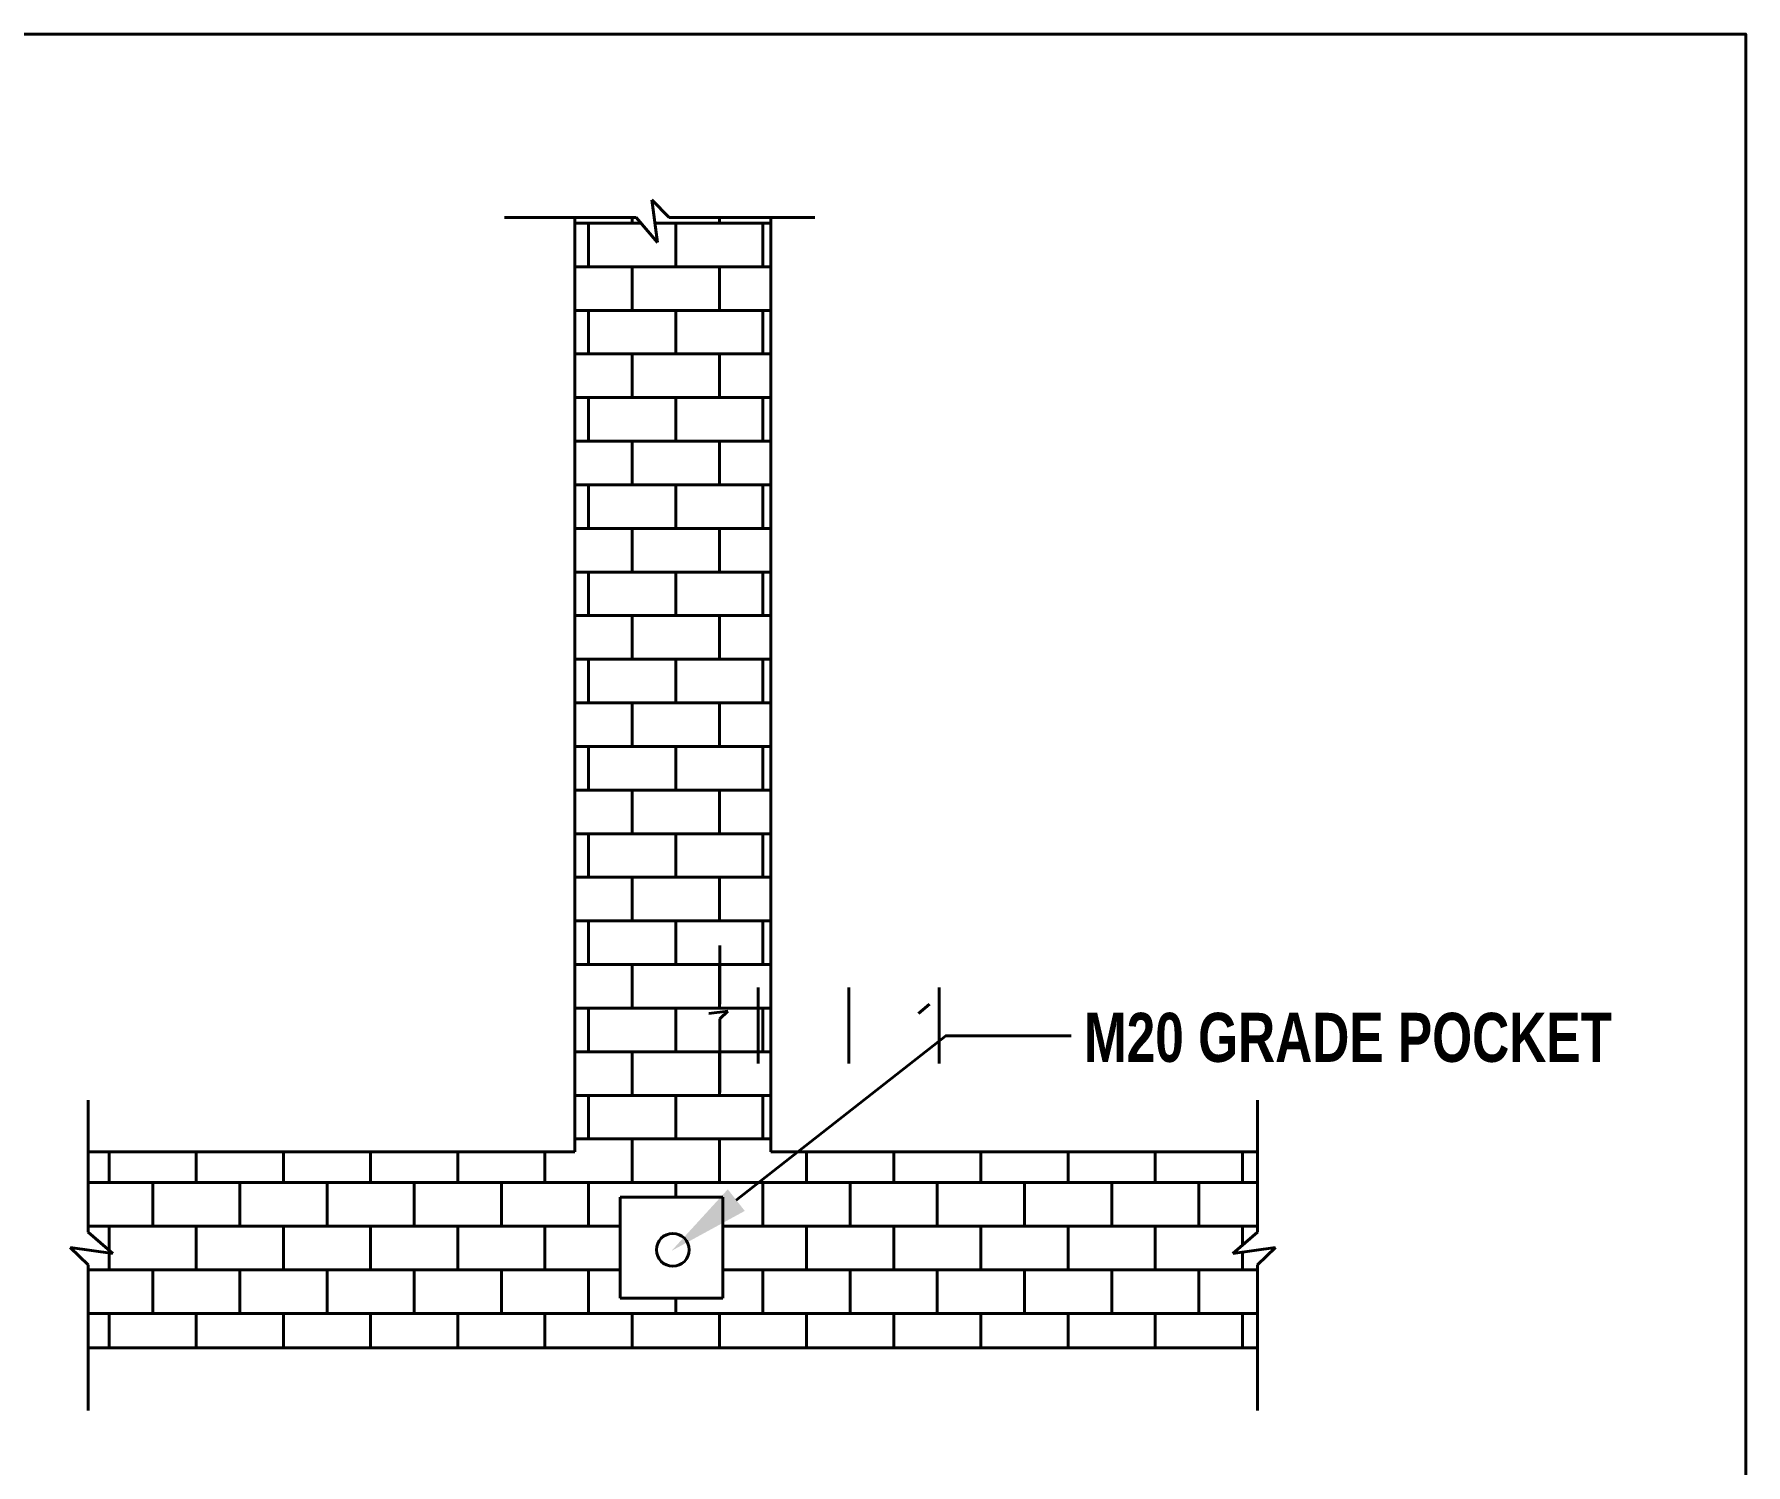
# Model space of a CAD drawing. Header units: metres. Extents: x -121582 to -58867, y 55115 to 110853.
# Drawn here: x -60685.31 to -60672.84, y 55216.4 to 55226.81 of the extents above; entities that cross this region are included whole.
import ezdxf

# ---------------------------------------------------------------- set-up
doc = ezdxf.new("R2010")
doc.units = ezdxf.units.M
doc.styles.add('t8', font='arialbd.ttf')

# ---------------------------------------------------------------- blocks, each defined once
blk = doc.blocks.new('RGHG')
at = {"color": 0, "lineweight": 40}
for p, q in [((286394.95, 37308.01), (286394.29, 37312.8)), ((286394.29, 37312.8), (286396.25, 37310.79)), ((286377.72, 37310.79), (286392.55, 37310.79)), ((286385.64, 37310.79), (286385.64, 37205.82)), ((286392.09, 37310.17), (286392.09, 37310.79)), ((286392.55, 37310.79), (286394.95, 37308.01)), ((286396.25, 37310.79), (286412.62, 37310.79)), ((286401.89, 37310.17), (286401.89, 37310.79)), ((286407.69, 37310.79), (286407.69, 37205.82)), ((286385.64, 37310.17), (286393.09, 37310.17)), ((286387.19, 37305.27), (286387.19, 37310.17)), ((286394.65, 37310.17), (286407.69, 37310.17)), ((286396.99, 37305.27), (286396.99, 37310.17)), ((286406.79, 37305.27), (286406.79, 37310.17)), ((286385.64, 37305.27), (286407.69, 37305.27)), ((286392.09, 37300.37), (286392.09, 37305.27)), ((286401.89, 37300.37), (286401.89, 37305.27)), ((286385.64, 37300.37), (286407.69, 37300.37)), ((286387.19, 37295.47), (286387.19, 37300.37)), ((286396.99, 37295.47), (286396.99, 37300.37)), ((286406.79, 37295.47), (286406.79, 37300.37)), ((286385.64, 37295.47), (286407.69, 37295.47)), ((286392.09, 37290.57), (286392.09, 37295.47)), ((286401.89, 37290.57), (286401.89, 37295.47)), ((286385.64, 37290.57), (286407.69, 37290.57)), ((286387.19, 37285.67), (286387.19, 37290.57)), ((286396.99, 37285.67), (286396.99, 37290.57)), ((286406.79, 37285.67), (286406.79, 37290.57)), ((286385.64, 37285.67), (286407.69, 37285.67)), ((286392.09, 37280.77), (286392.09, 37285.67)), ((286401.89, 37280.77), (286401.89, 37285.67)), ((286385.64, 37280.77), (286407.69, 37280.77)), ((286387.19, 37275.87), (286387.19, 37280.77)), ((286396.99, 37275.87), (286396.99, 37280.77)), ((286406.79, 37275.87), (286406.79, 37280.77)), ((286385.64, 37275.87), (286407.69, 37275.87)), ((286392.09, 37270.97), (286392.09, 37275.87)), ((286401.89, 37270.97), (286401.89, 37275.87)), ((286385.64, 37270.97), (286407.69, 37270.97)), ((286387.19, 37266.07), (286387.19, 37270.97)), ((286396.99, 37266.07), (286396.99, 37270.97)), ((286406.79, 37266.07), (286406.79, 37270.97)), ((286385.64, 37266.07), (286407.69, 37266.07)), ((286392.09, 37261.17), (286392.09, 37266.07)), ((286401.89, 37261.17), (286401.89, 37266.07)), ((286385.64, 37261.17), (286407.69, 37261.17)), ((286387.19, 37256.27), (286387.19, 37261.17)), ((286396.99, 37256.27), (286396.99, 37261.17)), ((286406.79, 37256.27), (286406.79, 37261.17)), ((286385.64, 37256.27), (286407.69, 37256.27)), ((286392.09, 37251.36), (286392.09, 37256.27)), ((286401.89, 37251.36), (286401.89, 37256.27)), ((286385.64, 37251.36), (286407.69, 37251.36)), ((286387.19, 37246.46), (286387.19, 37251.36)), ((286396.99, 37246.46), (286396.99, 37251.36)), ((286406.79, 37246.46), (286406.79, 37251.36)), ((286385.64, 37246.46), (286407.69, 37246.46)), ((286392.09, 37241.56), (286392.09, 37246.46)), ((286401.89, 37241.56), (286401.89, 37246.46)), ((286385.64, 37241.56), (286407.69, 37241.56)), ((286387.19, 37236.66), (286387.19, 37241.56)), ((286396.99, 37236.66), (286396.99, 37241.56)), ((286406.79, 37236.66), (286406.79, 37241.56)), ((286385.64, 37236.66), (286407.69, 37236.66)), ((286392.09, 37231.76), (286392.09, 37236.66)), ((286401.89, 37231.76), (286401.89, 37236.66)), ((286385.64, 37231.76), (286407.69, 37231.76)), ((286387.19, 37226.86), (286387.19, 37231.76)), ((286396.99, 37226.86), (286396.99, 37231.76)), ((286406.79, 37226.86), (286406.79, 37231.76)), ((286401.96, 37229), (286401.96, 37222.41)), ((286385.64, 37226.86), (286407.69, 37226.86)), ((286392.09, 37221.96), (286392.09, 37226.86)), ((286401.89, 37221.96), (286401.89, 37226.86)), ((286406.26, 37224.29), (286406.26, 37215.72)), ((286416.44, 37224.29), (286416.44, 37215.72)), ((286426.62, 37224.29), (286426.62, 37215.72)), ((286385.64, 37221.96), (286407.69, 37221.96)), ((286387.19, 37217.06), (286387.19, 37221.96)), ((286396.99, 37217.06), (286396.99, 37221.96)), ((286406.79, 37217.06), (286406.79, 37221.96)), ((286425.51, 37222.41), (286424.27, 37221.34)), ((286400.72, 37221.34), (286402.85, 37221.63)), ((286402.85, 37221.63), (286401.96, 37220.76)), ((286401.96, 37220.76), (286401.96, 37213.49)), ((286401.96, 37219.06), (286401.96, 37212.47)), ((286385.64, 37217.06), (286407.69, 37217.06)), ((286392.09, 37212.16), (286392.09, 37217.06)), ((286401.89, 37212.16), (286401.89, 37217.06)), ((286385.64, 37212.16), (286407.69, 37212.16)), ((286387.19, 37207.26), (286387.19, 37212.16)), ((286396.99, 37207.26), (286396.99, 37212.16)), ((286406.79, 37207.26), (286406.79, 37212.16)), ((286330.92, 37211.63), (286330.92, 37196.79)), ((286462.4, 37211.63), (286462.4, 37196.79)), ((286385.64, 37207.26), (286407.69, 37207.26)), ((286392.09, 37202.36), (286392.09, 37207.26)), ((286401.89, 37202.36), (286401.89, 37207.26)), ((286385.64, 37205.82), (286330.92, 37205.82)), ((286333.29, 37202.36), (286333.29, 37205.82)), ((286343.09, 37202.36), (286343.09, 37205.82)), ((286352.89, 37202.36), (286352.89, 37205.82)), ((286362.69, 37202.36), (286362.69, 37205.82)), ((286372.49, 37202.36), (286372.49, 37205.82)), ((286382.29, 37202.36), (286382.29, 37205.82)), ((286407.69, 37205.82), (286462.4, 37205.82)), ((286411.69, 37202.36), (286411.69, 37205.82)), ((286421.49, 37202.36), (286421.49, 37205.82)), ((286431.3, 37202.36), (286431.3, 37205.82)), ((286441.1, 37202.36), (286441.1, 37205.82)), ((286450.9, 37202.36), (286450.9, 37205.82)), ((286460.7, 37202.36), (286460.7, 37205.82)), ((286330.92, 37202.36), (286462.4, 37202.36)), ((286338.19, 37197.46), (286338.19, 37202.36)), ((286347.99, 37197.46), (286347.99, 37202.36)), ((286357.79, 37197.46), (286357.79, 37202.36)), ((286367.59, 37197.46), (286367.59, 37202.36)), ((286377.39, 37197.46), (286377.39, 37202.36)), ((286387.19, 37197.46), (286387.19, 37202.36)), ((286390.74, 37200.7), (286402.28, 37200.7)), ((286390.74, 37189.36), (286390.74, 37200.7)), ((286396.99, 37200.7), (286396.99, 37202.36)), ((286402.28, 37200.7), (286402.28, 37189.36)), ((286406.79, 37197.46), (286406.79, 37202.36)), ((286416.59, 37197.46), (286416.59, 37202.36)), ((286426.39, 37197.46), (286426.39, 37202.36)), ((286436.2, 37197.46), (286436.2, 37202.36)), ((286446, 37197.46), (286446, 37202.36)), ((286455.8, 37197.46), (286455.8, 37202.36)), ((286330.92, 37197.46), (286390.74, 37197.46)), ((286330.92, 37196.79), (286333.71, 37194.4)), ((286333.29, 37194.77), (286333.29, 37197.46)), ((286343.09, 37192.56), (286343.09, 37197.46)), ((286352.89, 37192.56), (286352.89, 37197.46)), ((286362.69, 37192.56), (286362.69, 37197.46)), ((286372.49, 37192.56), (286372.49, 37197.46)), ((286382.29, 37192.56), (286382.29, 37197.46)), ((286402.28, 37197.46), (286462.4, 37197.46)), ((286411.69, 37192.56), (286411.69, 37197.46)), ((286421.49, 37192.56), (286421.49, 37197.46)), ((286431.3, 37192.56), (286431.3, 37197.46)), ((286441.1, 37192.56), (286441.1, 37197.46)), ((286450.9, 37192.56), (286450.9, 37197.46)), ((286462.4, 37196.79), (286459.62, 37194.4)), ((286460.7, 37195.33), (286460.7, 37197.46)), ((286333.71, 37194.4), (286328.91, 37195.05)), ((286328.91, 37195.05), (286330.92, 37193.1)), ((286459.62, 37194.4), (286464.41, 37195.05)), ((286464.41, 37195.05), (286462.4, 37193.1)), ((286330.92, 37193.1), (286330.92, 37176.73)), ((286333.29, 37192.56), (286333.29, 37194.46)), ((286460.7, 37192.56), (286460.7, 37194.55)), ((286462.4, 37193.1), (286462.4, 37176.73)), ((286330.92, 37192.56), (286390.74, 37192.56)), ((286338.19, 37187.66), (286338.19, 37192.56)), ((286347.99, 37187.66), (286347.99, 37192.56)), ((286357.79, 37187.66), (286357.79, 37192.56)), ((286367.59, 37187.66), (286367.59, 37192.56)), ((286377.39, 37187.66), (286377.39, 37192.56)), ((286387.19, 37187.66), (286387.19, 37192.56)), ((286402.28, 37192.56), (286462.4, 37192.56)), ((286406.79, 37187.66), (286406.79, 37192.56)), ((286416.59, 37187.66), (286416.59, 37192.56)), ((286426.39, 37187.66), (286426.39, 37192.56)), ((286436.2, 37187.66), (286436.2, 37192.56)), ((286446, 37187.66), (286446, 37192.56)), ((286455.8, 37187.66), (286455.8, 37192.56)), ((286402.28, 37189.36), (286390.74, 37189.36)), ((286396.99, 37187.66), (286396.99, 37189.36)), ((286330.92, 37187.66), (286462.4, 37187.66)), ((286333.29, 37183.77), (286333.29, 37187.66)), ((286343.09, 37183.77), (286343.09, 37187.66)), ((286352.89, 37183.77), (286352.89, 37187.66)), ((286362.69, 37183.77), (286362.69, 37187.66)), ((286372.49, 37183.77), (286372.49, 37187.66)), ((286382.29, 37183.77), (286382.29, 37187.66)), ((286392.09, 37183.77), (286392.09, 37187.66)), ((286401.89, 37183.77), (286401.89, 37187.66)), ((286411.69, 37183.77), (286411.69, 37187.66)), ((286421.49, 37183.77), (286421.49, 37187.66)), ((286431.3, 37183.77), (286431.3, 37187.66)), ((286441.1, 37183.77), (286441.1, 37187.66)), ((286450.9, 37183.77), (286450.9, 37187.66)), ((286460.7, 37183.77), (286460.7, 37187.66)), ((286462.4, 37183.77), (286330.92, 37183.77))]:
    blk.add_line(p, q, dxfattribs=at)
at = {"color": 0, "linetype": 'ByBlock', "lineweight": 40}
blk.add_lwpolyline([(286083.35, 36993.59), (286517.28, 36993.59), (286517.28, 37331.41), (286083.35, 37331.41)], close=True, dxfattribs=at)
at = {"color": 0, "lineweight": 40}
blk.add_lwpolyline([(286403.8, 37200.39), (286427.36, 37218.86), (286441.46, 37218.86)], dxfattribs=at)
for start, end in [(0, 180), (180, 0)]:
    blk.add_arc((286396.66, 37194.8), 1.84, start, end, dxfattribs=at)
blk.add_solid([(286404.75, 37199.17), (286396.51, 37194.68), (286402.84, 37201.6)], dxfattribs=at)
at = {"color": 0, "linetype": 'Continuous', "lineweight": 40, "style": 't8', "width": 0.75}
blk.add_text('M20 GRADE POCKET', height=5.5131, dxfattribs=at).set_placement((286442.87, 37215.92))

msp = doc.modelspace()

# ---------------------------------------------------------------- block references
at = {"extrusion": (3.41119e-05, 2.3009e-12, 1), "xscale": 0.0647823953087137, "yscale": 0.0647823953087137, "zscale": 0.0647823953087137}
msp.add_blockref('RGHG', (-79234.116, 52808.393, -2.07), dxfattribs=at)

doc.saveas('drawing.dxf')
